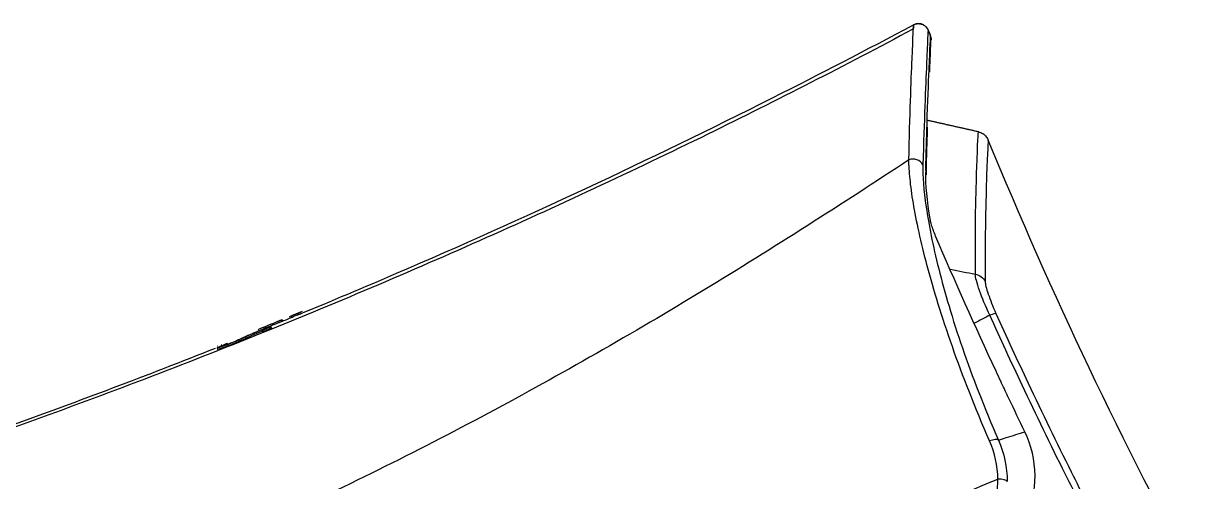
# Model space of a CAD drawing. Header units: millimetres. Extents: x 28 to 2363, y 8 to 1657.
# Drawn here: x 1946.6 to 2115.8, y 641.9 to 707.6 of the extents above; entities that cross this region are included whole.
import ezdxf

# ---------------------------------------------------------------- set-up
doc = ezdxf.new("R2010")
doc.units = ezdxf.units.MM
doc.layers.add('1LINE', color=7, linetype='CONTINUOUS')

msp = doc.modelspace()

# ---------------------------------------------------------------- linework, layer by layer
at = {"layer": '1LINE', "linetype": 'Continuous'}
for p, q in [((2083.63, 692.05), (2083.63, 692.05)), ((1983.77, 664.88), (1983.71, 665.06)), ((1983.73, 665.08), (1983.73, 665.08)), ((1983.8, 664.89), (1983.73, 665.08)), ((1983.73, 665.08), (1983.73, 665.08)), ((1985.73, 665.68), (1985.66, 665.87)), ((1980.9, 663.34), (1980.83, 663.52)), ((1981.98, 663.77), (1981.91, 663.96)), ((1982.54, 664.37), (1982.47, 664.56))]:
    msp.add_line(p, q, dxfattribs=at)
for centre, major_axis, ratio, start_param, end_param in [((2084.33, 665.16), (1.82, 0.82), 0.079835, 0.128879, 1.000945), ((2085.16, 647.13), (1.38, 0.6), 0.327871, 0.167202, 1.382333)]:
    msp.add_ellipse(centre, major_axis=major_axis, ratio=ratio, start_param=start_param, end_param=end_param, dxfattribs=at)
for points, degree in [([(2054.1, 696.94), (2060.87, 700.35), (2067.61, 703.84), (2074.31, 707.41)], 3), ([(2054.1, 696.94), (2060.87, 700.35), (2067.61, 703.84), (2074.31, 707.41)], 3), ([(2074.31, 707.41), (2074.31, 707.41), (2074.3, 707.19), (2074.28, 706.75)], 3), ([(2076.77, 705.77), (2076.65, 706.06), (2076.52, 706.36), (2076.4, 706.65)], 3), ([(2076.4, 706.65), (2076.52, 706.36), (2076.65, 706.06), (2076.77, 705.77)], 3), ([(2076.4, 706.65), (2076.52, 706.36), (2076.65, 706.06), (2076.77, 705.77)], 3), ([(2076.55, 701.07), (2076.68, 704.21), (2076.76, 705.77), (2076.77, 705.77)], 3), ([(2083.68, 692.04), (2079.98, 692.87), (2076.28, 693.7)], 2), ([(2076.06, 686.53), (2076.12, 688.97), (2076.18, 691.18), (2076.25, 693.16)], 3), ([(2115.76, 626.3), (2104.35, 647.26), (2094.11, 668.78), (2085.04, 690.86)], 3), ([(2115.76, 626.3), (2104.35, 647.26), (2094.11, 668.78), (2085.04, 690.86)], 3), ([(2075.66, 687.31), (2075.34, 688.01), (2074.36, 688.36), (2073.64, 688.02)], 3), ([(2076.73, 679.33), (2076.25, 682.2), (2076.04, 684.51), (2076.06, 686.26)], 3), ([(2076.14, 686.14), (2076.14, 686.27), (2076.12, 686.41), (2076.06, 686.53)], 3), ([(2076.15, 685.88), (2076.15, 686.14)], 1), ([(2086.15, 657.69), (2083.16, 664.1), (2080.27, 670.57), (2077.48, 677.08)], 3), ([(2079.61, 672.33), (2080.8, 672.09), (2081.99, 671.85), (2083.19, 671.61)], 3), ([(2083.19, 671.61), (2083.79, 671.5), (2084.32, 671.1), (2084.59, 670.57)], 3), ([(1983.73, 665.08), (1982.02, 664.38), (1980.31, 663.68)], 2), ([(1983.54, 664.78), (1984.1, 665.01), (1984.66, 665.24), (1985.21, 665.47)], 3), ([(1983.73, 665.08), (1983.72, 665.07), (1983.71, 665.07), (1983.71, 665.06)], 3), ([(1983.8, 664.89), (1983.79, 664.88), (1983.78, 664.88), (1983.77, 664.88)], 3), ([(1985.66, 665.87), (1985.35, 665.74), (1985.03, 665.61), (1984.72, 665.48)], 3), ([(1985.73, 665.68), (1985.41, 665.55), (1985.1, 665.42), (1984.79, 665.29)], 3), ([(1984.79, 665.29), (1984.99, 665.37), (1985.18, 665.45), (1985.38, 665.54)], 3), ([(1984.92, 665.35), (1984.87, 665.33), (1984.83, 665.31), (1984.79, 665.29)], 3), ([(1986.36, 666.16), (1985.66, 665.87), (1984.96, 665.58)], 2), ([(1986.6, 666.25), (1986.28, 666.12), (1985.97, 666), (1985.66, 665.87)], 3), ([(1986.43, 665.97), (1986.19, 665.87), (1985.96, 665.77), (1985.73, 665.68)], 3), ([(1986.08, 665.82), (1986.27, 665.9), (1986.47, 665.98), (1986.66, 666.07)], 3), ([(2085.26, 665.73), (2084.53, 665.35), (2083.8, 664.96), (2083.07, 664.57)], 3), ([(1980.3, 663.68), (1980.3, 663.68), (1980.31, 663.68), (1980.32, 663.69)], 3), ([(1982.47, 664.56), (1981.75, 664.27), (1981.03, 663.98), (1980.31, 663.68)], 3), ([(1980.32, 663.69), (1980.32, 663.68), (1980.32, 663.68), (1980.33, 663.68)], 3), ([(1981.91, 663.96), (1981.55, 663.82), (1981.19, 663.67), (1980.83, 663.52)], 3), ([(1981.98, 663.77), (1981.62, 663.63), (1981.26, 663.48), (1980.9, 663.34)], 3), ([(1982.54, 664.37), (1982.03, 664.16), (1981.51, 663.95), (1980.99, 663.74)], 3), ([(1981.38, 663.9), (1981.62, 664), (1981.85, 664.09), (1982.09, 664.19)], 3), ([(1982.19, 663.91), (1982.15, 664.03), (1982.11, 664.15)], 2), ([(1974.69, 661.21), (1975.09, 661.37), (1975.49, 661.53), (1975.88, 661.69)], 3), ([(1975.88, 661.69), (1975.61, 661.58), (1975.4, 661.48), (1975.26, 661.41)], 3), ([(1974.39, 661.04), (1974.43, 660.91), (1974.48, 660.79)], 2), ([(1974.44, 661.33), (1974.45, 661.33), (1974.46, 661.34), (1974.47, 661.34)], 3), ([(1974.44, 661.32), (1974.44, 661.32), (1974.44, 661.33), (1974.44, 661.33)], 3), ([(2090.28, 649), (2089.53, 650.56), (2088.78, 652.12), (2088.04, 653.68)], 3), ([(2086.42, 642.22), (2086.38, 644.13), (2085.98, 645.96), (2085.23, 647.69)], 3), ([(2086.49, 647.8), (2087.31, 645.92), (2087.74, 643.95), (2087.77, 641.87)], 3), ([(2087.77, 641.87), (2087.66, 642.06), (2087.08, 642.21), (2086.42, 642.22)], 3)]:
    msp.add_open_spline(points, degree=degree, dxfattribs=at)
for points, knots in [([(2073.64, 688.02), (2073.77, 694.43), (2073.97, 699.29), (2074.23, 705.8), (2074.31, 707.4), (2074.31, 707.41)], [0, 0, 0, 0, 0.5, 0.5, 1, 1, 1, 1]), ([(2076.4, 706.65), (2076.34, 706.81), (2076.25, 706.95), (2076.03, 707.2), (2075.89, 707.31), (2075.6, 707.47), (2075.43, 707.53), (2075.12, 707.58), (2074.97, 707.59), (2074.65, 707.55), (2074.47, 707.49), (2074.31, 707.41)], [0, 0, 0, 0, 0.202069, 0.202069, 0.404137, 0.404137, 0.606206, 0.606206, 0.783485, 0.783485, 1, 1, 1, 1]), ([(2074.31, 707.41), (2074.46, 707.48), (2074.62, 707.54), (2074.96, 707.59), (2075.13, 707.59), (2075.46, 707.52), (2075.62, 707.46), (2075.91, 707.3), (2076.04, 707.19), (2076.26, 706.94), (2076.34, 706.8), (2076.4, 706.65)], [0, 0, 0, 0, 0.201943, 0.201943, 0.403885, 0.403885, 0.605828, 0.605828, 0.80777, 0.80777, 1, 1, 1, 1]), ([(2074.31, 707.41), (2074.47, 707.49), (2074.65, 707.55), (2074.83, 707.57), (2074.83, 707.57), (2074.83, 707.57)], [0, 0, 0, 0, 0.999634, 0.999634, 1, 1, 1, 1]), ([(2076.16, 707.05), (2076.17, 707.04), (2076.17, 707.04), (2076.27, 706.92), (2076.35, 706.79), (2076.4, 706.65)], [0, 0, 0, 0, 0.042573, 0.042573, 1, 1, 1, 1]), ([(2076.4, 706.65), (2076.4, 706.65), (2076.31, 705.04), (2076.04, 698.55), (2075.83, 693.69), (2075.66, 687.31)], [0, 0, 0, 0, 0.5, 0.5, 1, 1, 1, 1]), ([(2076.77, 705.77), (2076.81, 705.66), (2076.83, 705.55), (2076.84, 705.35), (2076.84, 705.25), (2076.81, 705.16)], [0, 0, 0, 0, 0.547375, 0.547375, 1, 1, 1, 1]), ([(2076.63, 700.62), (2076.65, 701.09), (2076.69, 702.09), (2076.74, 703.31), (2076.78, 704.32), (2076.79, 704.91), (2076.79, 705.15), (2076.8, 705.18), (2076.8, 705.18)], [0, 0, 0, 0, 0.166387, 0.379708, 0.592104, 0.797786, 0.948864, 1, 1, 1, 1]), ([(2076.25, 693.16), (2076.35, 696.35), (2076.46, 698.95), (2076.55, 700.98), (2076.55, 701.02), (2076.55, 701.07)], [0, 0, 0, 0, 0.978761, 0.978761, 1, 1, 1, 1]), ([(1986.09, 665.83), (1990.8, 667.77), (1995.48, 669.74), (2018.38, 679.6), (2036.36, 688), (2054.1, 696.94)], [0, 0, 0, 0, 0.203881, 0.203881, 1, 1, 1, 1]), ([(2076.15, 686.1), (2076.16, 686.33), (2076.18, 687.8), (2076.25, 690.03), (2076.31, 691.92), (2076.33, 692.72)], [0, 0, 0, 0, 0.092072, 0.587498, 1, 1, 1, 1]), ([(2083.19, 671.61), (2083.14, 678.36), (2083.27, 683.51), (2083.51, 690.39), (2083.6, 692.11), (2083.63, 692.05)], [0, 0, 0, 0, 0.5, 0.5, 1, 1, 1, 1]), ([(2083.63, 692.05), (2083.85, 692), (2084.06, 691.91), (2084.44, 691.67), (2084.61, 691.52), (2084.87, 691.2), (2084.97, 691.03), (2085.04, 690.86)], [0, 0, 0, 0, 0.351888, 0.351888, 0.703776, 0.703776, 1, 1, 1, 1]), ([(2083.63, 692.05), (2083.85, 692), (2084.06, 691.91), (2084.44, 691.67), (2084.61, 691.52), (2084.87, 691.2), (2084.97, 691.03), (2085.04, 690.86)], [0, 0, 0, 0, 0.351888, 0.351888, 0.703776, 0.703776, 1, 1, 1, 1]), ([(2085.04, 690.86), (2085.01, 690.92), (2084.92, 689.21), (2084.68, 682.38), (2084.54, 677.27), (2084.59, 670.57)], [0, 0, 0, 0, 0.5, 0.5, 1, 1, 1, 1]), ([(2085.23, 647.69), (2083.13, 652.48), (2081.37, 656.99), (2078.39, 665.47), (2077.2, 669.35), (2075.37, 676.24), (2074.71, 679.28), (2074.07, 683.08), (2073.92, 684.23), (2073.7, 686.31), (2073.65, 687.24), (2073.64, 688.02)], [0, 0, 0, 0, 0.25, 0.25, 0.5, 0.5, 0.75, 0.75, 0.875, 0.875, 1, 1, 1, 1]), ([(2075.66, 687.31), (2075.62, 685.73), (2075.77, 683.71), (2076.49, 678.74), (2077.08, 675.75), (2078.78, 669.01), (2079.89, 665.21), (2082.74, 656.91), (2084.44, 652.49), (2086.49, 647.8)], [0, 0, 0, 0, 0.25, 0.25, 0.5, 0.5, 0.75, 0.75, 1, 1, 1, 1]), ([(2077.48, 677.08), (2077.37, 677.36), (2077.26, 677.64), (2077.05, 678.19), (2076.96, 678.47), (2076.81, 678.95), (2076.76, 679.17), (2076.73, 679.33)], [0, 0, 0, 0, 0.308799, 0.308799, 0.654391, 0.654391, 1, 1, 1, 1]), ([(2085.26, 665.73), (2084.65, 667.01), (2084.13, 668.25), (2083.4, 670.35), (2083.18, 671.19), (2083.19, 671.61)], [0, 0, 0, 0, 0.5, 0.5, 1, 1, 1, 1]), ([(2084.59, 670.57), (2084.59, 670.24), (2084.76, 669.58), (2085.31, 667.96), (2085.68, 667), (2086.13, 666)], [0, 0, 0, 0, 0.5, 0.5, 1, 1, 1, 1]), ([(1983.71, 665.06), (1983.69, 665.06), (1983.66, 665.05), (1983.58, 665.02), (1983.54, 665), (1983.42, 664.95), (1983.34, 664.92), (1983.13, 664.83), (1983, 664.78), (1982.74, 664.67), (1982.61, 664.62), (1982.47, 664.56)], [0, 0, 0, 0, 0.122389, 0.122389, 0.244539, 0.244539, 0.429473, 0.429473, 0.712111, 0.712111, 1, 1, 1, 1]), ([(1983.77, 664.88), (1983.75, 664.87), (1983.73, 664.86), (1983.65, 664.83), (1983.61, 664.81), (1983.49, 664.76), (1983.41, 664.73), (1983.2, 664.64), (1983.07, 664.59), (1982.81, 664.48), (1982.68, 664.43), (1982.54, 664.37)], [0, 0, 0, 0, 0.122389, 0.122389, 0.244539, 0.244539, 0.429473, 0.429473, 0.712111, 0.712111, 1, 1, 1, 1]), ([(2100.6, 634.06), (2099.07, 637.02), (2097.56, 639.98), (2093.97, 647.17), (2091.91, 651.41), (2088.33, 659.01), (2086.78, 662.37), (2085.26, 665.73)], [0, 0, 0, 0, 0.283407, 0.283407, 0.685296, 0.685296, 1, 1, 1, 1]), ([(2086.13, 666), (2087.65, 662.64), (2089.19, 659.29), (2092.78, 651.7), (2094.83, 647.47), (2098.42, 640.28), (2099.92, 637.32), (2101.45, 634.37)], [0, 0, 0, 0, 0.31465, 0.31465, 0.716469, 0.716469, 1, 1, 1, 1]), ([(1980.78, 663.61), (1980.52, 663.51), (1980.19, 663.38), (1979.66, 663.16), (1979.46, 663.07), (1978.99, 662.86), (1978.79, 662.76), (1978.3, 662.52), (1978.03, 662.39), (1977.09, 661.99), (1976.43, 661.73), (1975.38, 661.33), (1974.98, 661.19), (1974.47, 661.03), (1974.38, 661.01), (1974.38, 661.03)], [0, 0, 0, 0, 0.082511, 0.082511, 0.165919, 0.165919, 0.332735, 0.332735, 0.499552, 0.499552, 0.666368, 0.666368, 0.833184, 0.833184, 1, 1, 1, 1]), ([(1980.85, 663.43), (1980.85, 663.43), (1980.85, 663.43), (1980.59, 663.33), (1980.26, 663.19), (1979.73, 662.97), (1979.53, 662.88), (1979.06, 662.67), (1978.86, 662.57), (1978.37, 662.33), (1978.09, 662.2), (1977.15, 661.8), (1976.49, 661.54), (1975.45, 661.14), (1975.04, 661), (1974.54, 660.84), (1974.44, 660.82), (1974.45, 660.84)], [0, 0, 0, 0, 0.000167, 0.000167, 0.083486, 0.083486, 0.166806, 0.166806, 0.333444, 0.333444, 0.500083, 0.500083, 0.666722, 0.666722, 0.833361, 0.833361, 1, 1, 1, 1]), ([(1975.07, 661.3), (1975.07, 661.3), (1975.07, 661.3), (1975.06, 661.29), (1975.1, 661.29), (1975.25, 661.34), (1975.37, 661.38), (1975.61, 661.46), (1975.71, 661.5), (1975.93, 661.58), (1976.05, 661.63), (1976.29, 661.72), (1976.41, 661.77), (1976.64, 661.86), (1976.76, 661.91), (1976.97, 662), (1977.07, 662.04), (1977.32, 662.15), (1977.44, 662.21), (1977.69, 662.32), (1977.79, 662.37), (1978.05, 662.49), (1978.19, 662.56), (1978.53, 662.72), (1978.73, 662.81), (1979.15, 662.99), (1979.31, 663.06), (1979.67, 663.2), (1979.86, 663.28), (1980.25, 663.44), (1980.45, 663.52), (1980.8, 663.66), (1980.96, 663.72), (1981.25, 663.83), (1981.37, 663.88), (1981.65, 663.98), (1981.77, 664.02), (1982.02, 664.1), (1982.09, 664.12), (1982.12, 664.11), (1982.12, 664.11), (1982.12, 664.11)], [0, 0, 0, 0, 0.002981, 0.002981, 0.063605, 0.063605, 0.124529, 0.124529, 0.156799, 0.156799, 0.189485, 0.189485, 0.21771, 0.21771, 0.248016, 0.248016, 0.277392, 0.277392, 0.334172, 0.334172, 0.399838, 0.399838, 0.491156, 0.491156, 0.584226, 0.584226, 0.632397, 0.632397, 0.680673, 0.680673, 0.728761, 0.728761, 0.771467, 0.771467, 0.813989, 0.813989, 0.879107, 0.879107, 0.986975, 0.986975, 1, 1, 1, 1]), ([(1980.83, 663.52), (1981.22, 663.7), (1981.41, 663.8), (1981.44, 663.83), (1981.44, 663.83), (1981.44, 663.84)], [0, 0, 0, 0, 0.924184, 0.924184, 1, 1, 1, 1]), ([(1981.36, 663.83), (1981.35, 663.82), (1981.34, 663.82), (1981.24, 663.79), (1981.12, 663.75), (1980.95, 663.68)], [0, 0, 0, 0, 0.180167, 0.180167, 1, 1, 1, 1]), ([(1982.12, 664.1), (1982.12, 664.1), (1982.12, 664.1), (1982.12, 664.1), (1982.12, 664.09), (1982.11, 664.08), (1982.1, 664.08), (1982.05, 664.04), (1981.99, 664.01), (1981.91, 663.96)], [0, 0, 0, 0, 0.045522, 0.045522, 0.159722, 0.159722, 0.388274, 0.388274, 1, 1, 1, 1]), ([(1982.19, 663.92), (1982.19, 663.91), (1982.19, 663.91), (1982.19, 663.91), (1982.19, 663.91), (1982.18, 663.9), (1982.17, 663.89), (1982.12, 663.85), (1982.06, 663.82), (1981.98, 663.77)], [0, 0, 0, 0, 0.045518, 0.045518, 0.159718, 0.159718, 0.388271, 0.388271, 1, 1, 1, 1]), ([(1975.13, 661.47), (1975.09, 661.45), (1975.06, 661.44), (1975, 661.42), (1974.98, 661.42), (1974.98, 661.42)], [0, 0, 0, 0, 0.400156, 0.400156, 1, 1, 1, 1]), ([(1974.38, 661.03), (1974.38, 661.03), (1974.38, 661.04), (1974.39, 661.04), (1974.39, 661.04), (1974.41, 661.06), (1974.43, 661.07), (1974.48, 661.1), (1974.51, 661.12), (1974.59, 661.16), (1974.64, 661.19), (1974.69, 661.21)], [0, 0, 0, 0, 0.055686, 0.055686, 0.190403, 0.190403, 0.460195, 0.460195, 0.730058, 0.730058, 1, 1, 1, 1]), ([(2088.04, 653.68), (2087.98, 653.8), (2087.92, 653.92), (2087.52, 654.77), (2087.17, 655.51), (2086.6, 656.73), (2086.37, 657.21), (2086.15, 657.69)], [0, 0, 0, 0, 0.088819, 0.088819, 0.641294, 0.641294, 1, 1, 1, 1]), ([(2081.23, 627.98), (2083.3, 628.67), (2085.18, 629.78), (2088.36, 632.69), (2089.65, 634.49), (2092.22, 640.38), (2092.18, 645.09), (2090.28, 649)], [0, 0, 0, 0, 0.25, 0.25, 0.5, 0.5, 1, 1, 1, 1]), ([(2086.49, 647.8), (2086.87, 647.92), (2087.25, 648.04), (2088.56, 648.46), (2089.45, 648.74), (2090.28, 649)], [0, 0, 0, 0, 0.283905, 0.283905, 1, 1, 1, 1]), ([(2076.26, 628.27), (2079.27, 629.26), (2081.85, 631.2), (2085.44, 636.16), (2086.44, 639.15), (2086.42, 642.22)], [0, 0, 0, 0, 0.5, 0.5, 1, 1, 1, 1])]:
    msp.add_open_spline(points, degree=3, knots=knots, dxfattribs=at)
at = {"layer": '1LINE'}
for points, knots in [([(2074.23, 706.78), (2064.5, 701.59), (2043.96, 691.07), (2012.12, 676.21), (1978.82, 662.13), (1945.04, 649.31), (1910.81, 637.78), (1876.2, 627.57), (1843.77, 619.34), (1813.65, 612.79), (1785.92, 607.64), (1758.08, 603.31), (1730.35, 598.47), (1704.57, 594.25), (1680.72, 590.91), (1658.8, 588.52), (1636.81, 587.26), (1616.6, 586.25), (1603.71, 585.67), (1598.15, 585.43)], [0, 0, 0, 0, 0.066765, 0.139736, 0.212695, 0.285623, 0.358505, 0.431325, 0.504072, 0.561046, 0.617962, 0.674823, 0.731642, 0.788403, 0.832954, 0.877453, 0.921897, 0.966303, 1, 1, 1, 1]), ([(2073.64, 688.02), (2068.86, 684.87), (2064.08, 681.77), (2054.17, 675.46), (2049.18, 672.34), (2034.02, 663.14), (2023.68, 657.21), (2002.81, 646.06), (1992.23, 640.8), (1970.56, 630.9), (1959.45, 626.26), (1936.68, 617.72), (1924.97, 613.79), (1901.09, 606.7), (1888.95, 603.53), (1864.33, 598.15), (1851.95, 595.95), (1833.39, 593.42), (1827.22, 592.71), (1814.87, 591.46), (1808.71, 590.94), (1796.4, 590.06), (1790.26, 589.72), (1777.97, 589.19), (1771.85, 589.03), (1753.63, 588.37), (1741.77, 587.83), (1718.64, 586.8), (1707.37, 586.31), (1690.97, 585.76), (1685.56, 585.6), (1675.09, 585.37), (1670, 585.3), (1660.14, 585.23), (1655.36, 585.24), (1646.11, 585.33), (1641.64, 585.42), (1633.06, 585.53), (1628.98, 585.57), (1621.57, 585.61), (1618.21, 585.61), (1612.18, 585.59), (1609.49, 585.58), (1604.78, 585.53), (1602.75, 585.5), (1599.48, 585.45), (1598.23, 585.42), (1596.46, 585.39), (1595.94, 585.37), (1595.82, 585.37)], [0, 0, 0, 0, 0.03125, 0.03125, 0.0625, 0.0625, 0.125, 0.125, 0.1875, 0.1875, 0.25, 0.25, 0.3125, 0.3125, 0.375, 0.375, 0.4375, 0.4375, 0.46875, 0.46875, 0.5, 0.5, 0.53125, 0.53125, 0.5625, 0.5625, 0.625, 0.625, 0.6875, 0.6875, 0.71875, 0.71875, 0.75, 0.75, 0.78125, 0.78125, 0.8125, 0.8125, 0.84375, 0.84375, 0.875, 0.875, 0.90625, 0.90625, 0.9375, 0.9375, 0.96875, 0.96875, 1, 1, 1, 1]), ([(1595.82, 585.37), (1605.72, 585.81), (1615.63, 586.28), (1635.43, 587.29), (1645.34, 587.74), (1674.95, 590.09), (1694.55, 592.86), (1733.68, 599.17), (1753.18, 602.72), (1792.35, 609), (1811.8, 612.63), (1869.62, 625.51), (1907.53, 636.52), (1954.63, 653.44), (1964.43, 657.14), (1974.17, 661.01)], [0, 0, 0, 0, 0.076593, 0.076593, 0.153187, 0.153187, 0.306373, 0.306373, 0.45956, 0.45956, 0.612747, 0.612747, 0.91912, 0.91912, 1, 1, 1, 1]), ([(1593.92, 583.58), (1593.89, 583.33), (1595.29, 583.12), (1599.52, 582.81), (1601.31, 582.7), (1605.53, 582.49), (1607.96, 582.38), (1613.47, 582.14), (1616.55, 582.01), (1623.4, 581.72), (1627.19, 581.56), (1635.26, 581.21), (1639.48, 580.99), (1648.28, 580.6), (1652.86, 580.44), (1667.03, 580.08), (1677.12, 580.01), (1698.3, 580.13), (1709.22, 580.32), (1731.62, 580.8), (1743.1, 581.08), (1760.7, 581.41), (1766.62, 581.5), (1778.6, 581.62), (1784.77, 581.74), (1803.13, 582.36), (1815.42, 583.12), (1833.9, 584.82), (1840.07, 585.47), (1852.45, 586.73), (1858.66, 587.37), (1877.34, 589.39), (1889.9, 590.89), (1914.75, 594.26), (1927.13, 596.13), (1964.27, 602.51), (1988.86, 607.95), (2025.55, 619.08), (2037.76, 623.27), (2062.29, 632.36), (2074.49, 637.16), (2086.42, 642.22)], [0, 0, 0, 0, 0.0625, 0.0625, 0.09375, 0.09375, 0.125, 0.125, 0.15625, 0.15625, 0.1875, 0.1875, 0.21875, 0.21875, 0.25, 0.25, 0.3125, 0.3125, 0.375, 0.375, 0.4375, 0.4375, 0.46875, 0.46875, 0.5, 0.5, 0.5625, 0.5625, 0.59375, 0.59375, 0.625, 0.625, 0.6875, 0.6875, 0.75, 0.75, 0.875, 0.875, 0.9375, 0.9375, 1, 1, 1, 1])]:
    msp.add_open_spline(points, degree=3, knots=knots, dxfattribs=at)

doc.saveas('drawing.dxf')
